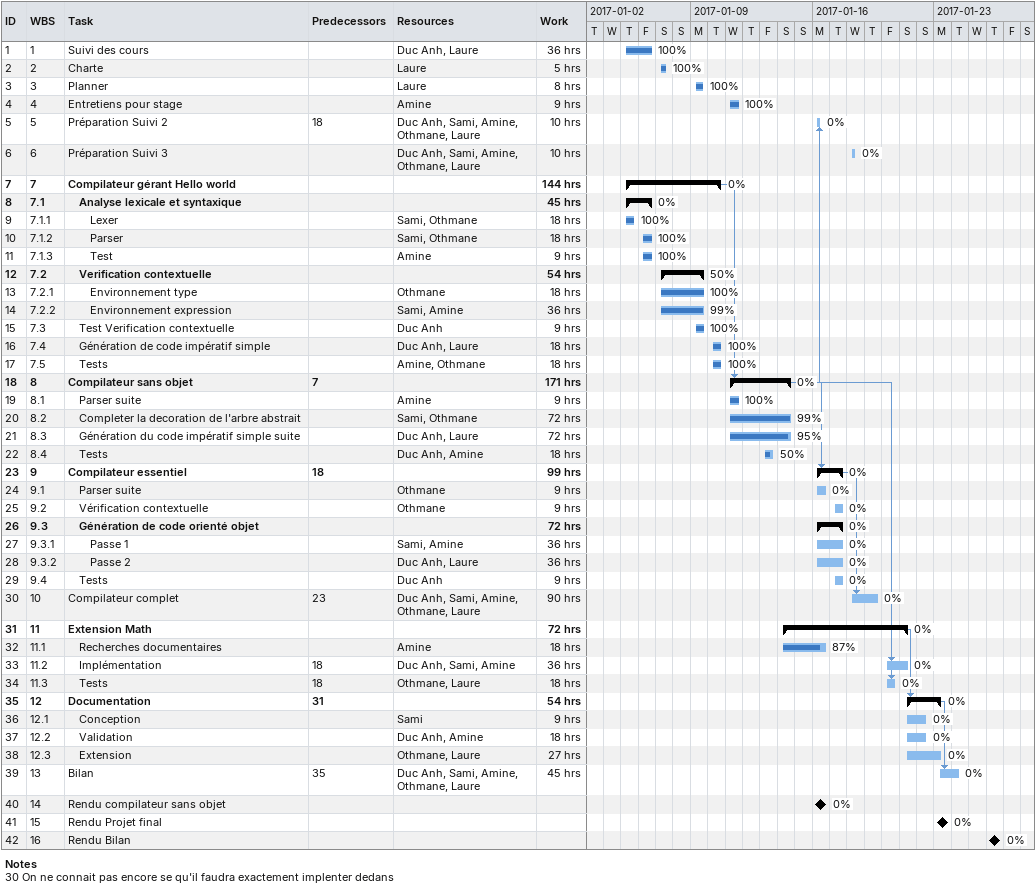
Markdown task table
| ID | WBS | Task | Start | Finish | Predecessors | Resources | % complete | Work (h) |
|---|---|---|---|---|---|---|---|---|
| 1 | 1 | Suivi des cours | 2017-01-05 | 2017-01-06 |  | Duc Anh, Laure | 100 | 36 |
| 2 | 2 | Charte | 2017-01-07 | 2017-01-07 |  | Laure | 100 | 5 |
| 3 | 3 | Planner | 2017-01-09 | 2017-01-09 |  | Laure | 100 | 8 |
| 4 | 4 | Entretiens pour stage | 2017-01-11 | 2017-01-11 |  | Amine | 100 | 9 |
| 5 | 5 | Préparation Suivi 2 | 2017-01-16 | 2017-01-16 | 18 | Duc Anh, Sami, Amine, Othmane, Laure | 0 | 10 |
| 6 | 6 | Préparation Suivi 3 | 2017-01-18 | 2017-01-18 |  | Duc Anh, Sami, Amine, Othmane, Laure | 0 | 10 |
| 7 | 7 | **Compilateur gérant Hello world** | 2017-01-05 | 2017-01-10 |  |  | 0 | 144 |
| 8 | 7.1 | **Analyse lexicale et syntaxique** | 2017-01-05 | 2017-01-06 |  |  | 0 | 45 |
| 9 | 7.1.1 | Lexer | 2017-01-05 | 2017-01-05 |  | Sami, Othmane | 100 | 18 |
| 10 | 7.1.2 | Parser | 2017-01-06 | 2017-01-06 |  | Sami, Othmane | 100 | 18 |
| 11 | 7.1.3 | Test | 2017-01-06 | 2017-01-06 |  | Amine | 100 | 9 |
| 12 | 7.2 | **Verification contextuelle** | 2017-01-07 | 2017-01-09 |  |  | 50 | 54 |
| 13 | 7.2.1 | Environnement type | 2017-01-07 | 2017-01-09 |  | Othmane | 100 | 18 |
| 14 | 7.2.2 | Environnement expression | 2017-01-07 | 2017-01-09 |  | Sami, Amine | 99 | 36 |
| 15 | 7.3 | Test Verification contextuelle | 2017-01-09 | 2017-01-09 |  | Duc Anh | 100 | 9 |
| 16 | 7.4 | Génération de code impératif simple | 2017-01-10 | 2017-01-10 |  | Duc Anh, Laure | 100 | 18 |
| 17 | 7.5 | Tests | 2017-01-10 | 2017-01-10 |  | Amine, Othmane | 100 | 18 |
| 18 | 8 | **Compilateur sans objet** | 2017-01-11 | 2017-01-14 | 7 |  | 0 | 171 |
| 19 | 8.1 | Parser suite | 2017-01-11 | 2017-01-11 |  | Amine | 100 | 9 |
| 20 | 8.2 | Completer la decoration de l'arbre abstrait | 2017-01-11 | 2017-01-14 |  | Sami, Othmane | 99 | 72 |
| 21 | 8.3 | Génération du code impératif simple suite | 2017-01-11 | 2017-01-14 |  | Duc Anh, Laure | 95 | 72 |
| 22 | 8.4 | Tests | 2017-01-13 | 2017-01-13 |  | Duc Anh, Amine | 50 | 18 |
| 23 | 9 | **Compilateur essentiel** | 2017-01-16 | 2017-01-17 | 18 |  | 0 | 99 |
| 24 | 9.1 | Parser suite | 2017-01-16 | 2017-01-16 |  | Othmane | 0 | 9 |
| 25 | 9.2 | Vérification contextuelle | 2017-01-17 | 2017-01-17 |  | Othmane | 0 | 9 |
| 26 | 9.3 | **Génération de code orienté objet** | 2017-01-16 | 2017-01-17 |  |  | 0 | 72 |
| 27 | 9.3.1 | Passe 1 | 2017-01-16 | 2017-01-17 |  | Sami, Amine | 0 | 36 |
| 28 | 9.3.2 | Passe 2 | 2017-01-16 | 2017-01-17 |  | Duc Anh, Laure | 0 | 36 |
| 29 | 9.4 | Tests | 2017-01-17 | 2017-01-17 |  | Duc Anh | 0 | 9 |
| 30 | 10 | Compilateur complet | 2017-01-18 | 2017-01-19 | 23 | Duc Anh, Sami, Amine, Othmane, Laure | 0 | 90 |
| 31 | 11 | **Extension Math** | 2017-01-14 | 2017-01-21 |  |  | 0 | 72 |
| 32 | 11.1 | Recherches documentaires | 2017-01-14 | 2017-01-16 |  | Amine | 87 | 18 |
| 33 | 11.2 | Implémentation | 2017-01-20 | 2017-01-21 | 18 | Duc Anh, Sami, Amine | 0 | 36 |
| 34 | 11.3 | Tests | 2017-01-20 | 2017-01-20 | 18 | Othmane, Laure | 0 | 18 |
| 35 | 12 | **Documentation** | 2017-01-21 | 2017-01-23 | 31 |  | 0 | 54 |
| 36 | 12.1 | Conception | 2017-01-21 | 2017-01-22 |  | Sami | 0 | 9 |
| 37 | 12.2 | Validation | 2017-01-21 | 2017-01-22 |  | Duc Anh, Amine | 0 | 18 |
| 38 | 12.3 | Extension | 2017-01-21 | 2017-01-23 |  | Othmane, Laure | 0 | 27 |
| 39 | 13 | Bilan | 2017-01-23 | 2017-01-24 | 35 | Duc Anh, Sami, Amine, Othmane, Laure | 0 | 45 |
| 40 | 14 | Rendu compilateur sans objet (milestone) | 2017-01-16 | 2017-01-16 |  |  | 0 |  |
| 41 | 15 | Rendu Projet final (milestone) | 2017-01-23 | 2017-01-23 |  |  | 0 |  |
| 42 | 16 | Rendu Bilan (milestone) | 2017-01-26 | 2017-01-26 |  |  | 0 |  |

Notes
- 30: On ne connait pas encore se qu'il faudra exactement implenter dedans
